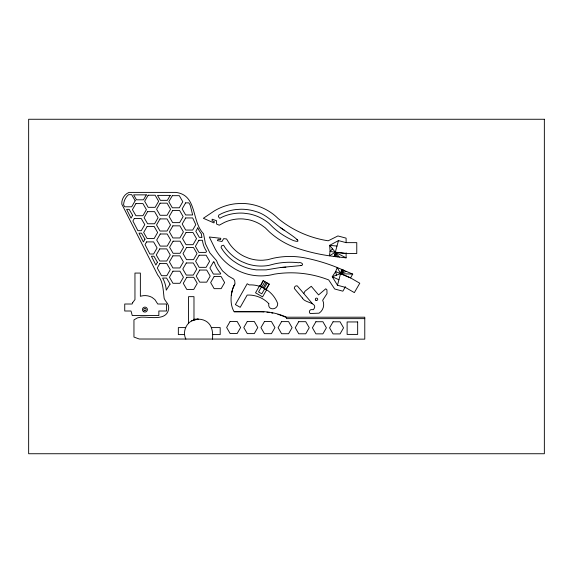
<?xml version="1.0" encoding="UTF-8"?>
<svg xmlns="http://www.w3.org/2000/svg" width="573" height="573" viewBox="0 0 573 573"><rect width="100%" height="100%" fill="white"/><g stroke="black" fill="none" stroke-linecap="round" stroke-linejoin="round"><path stroke-width="0.86" d="M231.241 295.296L232.731 288.656L235.002 283.599L234.679 280.526L233.562 279.022L228.491 276.093L222.489 270.871L218.062 264.275L216.537 260.593L209.876 252.894L205.442 243.733L203.537 233.734C191.232 221.3 197.563 194.97 175.782 192.399L129.04 192.399C124.413 194.211 121.34 199.211 121.813 204.16L157.747 275.069C163.334 281.694 163.112 290.418 164.165 298.411C165.439 301.785 169.085 303.934 168.72 307.952C167.66 321.818 149.238 316.446 140.621 317.22L137.377 317.9L133.953 319.892L133.953 337.067L139.253 339.015L364.772 339.152L364.772 317.206L286.464 317.206A63.746 63.746 0 0 0 260.235 311.562L234.013 311.562C230.539 305.545 230.597 298.504 231.807 291.829M231.8 292.001L232.731 288.656M232.731 288.792L234.013 285.612M342.425 270.127L342.446 269.639L342.955 270.062L341.458 270.241M212.461 339.152C213.192 332.426 212.196 324.54 205.592 320.952A14.877 14.877 0 0 0 191.489 320.952C185.373 324.468 182.601 332.806 185.881 339.144M234.823 284.201L234.013 285.705M302.472 298.161L294.336 288.463A2.313 2.313 0 0 1 297.315 285.927L312.471 303.733M341.694 269.331L337.468 285.239L345.118 287.288L354.35 292.617L359.78 283.227L350.54 277.891L335.656 271.588L332.24 276.73L337.468 285.239M338.457 240.596L329.676 245.351L330.069 251.511L346.106 253.495L356.771 253.495L356.771 242.644L346.106 242.644L338.457 240.596L334.166 256.482M303.776 293.519L304.922 291.285L311.254 286.299L318.574 294.909L325.765 288.785L326.918 289.831L327.018 293.612L322.685 300.259A10.178 10.178 0 0 1 319.082 313.166L310.151 313.524A2.249 2.249 0 0 1 312.006 309.592L313.345 309.714C319.247 302.408 304.392 303.138 302.501 298.053M335.191 256.16L334.969 256.597L335.62 256.482L334.417 255.572M259.583 285.798L255.529 292.817L262.563 296.878L266.617 289.852M260.314 286.221L263.2 280.634L269.253 284.129L266.108 289.566L264.432 288.591M260.701 285.54L263.2 280.634M261.474 286.887L258.545 291.958L261.797 293.834L264.726 288.763M264.905 281.615L261.768 287.059L260.063 286.077M263.114 287.839L266.252 282.396M266.008 289.508L269.152 284.065M345.433 286.729L342.862 291.184L334.668 288.993L328.716 279.946A103.491 103.491 0 0 0 274.109 274.195C266.266 276.293 258.008 276.422 250.079 274.768A52.659 52.659 0 0 1 234.507 268.701L229.837 265.621A52.659 52.659 0 0 1 215.176 248.954L209.317 237.007L220.77 238.304L220.634 239.543L218.155 239.263L217.389 240.603L222.002 241.484L223.649 238.626L226.528 238.955L229.658 244.019A38.541 38.541 0 0 0 244.17 256.353L248.61 258.194A38.541 38.541 0 0 0 262.814 260.235L267.548 259.727L273.364 258.222A78.737 78.737 0 0 1 305.645 258.029A180.552 180.552 0 0 1 337.225 267.527L352.724 274.109L350.54 277.891L341.673 274.044M340.606 273.536L343.062 269.904L342.554 269.682M346.106 242.644L346.106 238.139L337.912 235.947L328.229 240.796A103.491 103.491 0 0 1 278.063 218.478C272.325 212.741 265.235 208.5 257.542 205.965A52.659 52.659 0 0 0 241.025 203.429L235.446 203.766A52.659 52.659 0 0 0 214.402 210.871L203.358 218.284L213.93 222.89L214.431 221.744L212.146 220.748L212.146 219.208L216.58 220.748L216.58 224.05L219.237 225.203L224.48 222.388A38.541 38.541 0 0 1 243.217 218.958L247.98 219.588A38.541 38.541 0 0 1 261.302 224.917L265.149 227.725L269.432 231.936A78.737 78.737 0 0 0 297.294 248.245A180.552 180.552 0 0 0 329.396 255.809L335.635 256.668L335.327 252.299M332.505 248.797L330.069 251.511L329.396 255.809L335.334 252.249L346.106 253.495M344.502 270.528L340.591 273.579L332.24 276.73L338.937 279.774M191.489 320.952L197.52 319.19M301.735 265.492C304.363 264.024 300.273 261.782 298.562 262.756A72.979 72.979 0 0 0 274.582 263.888L268.587 265.442A44.365 44.365 0 0 1 246.734 263.68L241.62 261.567A44.365 44.365 0 0 1 224.91 247.364L223.563 245.172L221.479 245.917L221.099 247.493L222.89 250.337A46.864 46.864 0 0 0 233.29 260.959L237.437 263.702A46.864 46.864 0 0 0 251.296 269.095L256.21 269.883L266.116 269.883L280.433 267.527L301.735 265.492L300.932 265.557M346.457 271.38L340.591 273.579L337.225 267.527L335.656 271.588L336.415 275.155M285.855 267.176L280.433 267.527M197.32 319.225L198.544 319.175M234.192 311.884L260.235 311.884A63.424 63.424 0 0 1 263.974 311.999M364.772 318.638L286.464 318.638L286.464 317.206M193.982 319.19L198.129 319.19M185.716 327.598L178.346 327.598L178.346 334.589L184.628 334.589M211.373 327.598L220.19 327.598L220.19 334.589L212.461 334.589M352.724 274.109L340.871 273.693M336.996 246.053L329.676 245.351L339.309 257.091M335.141 256.618L346.106 257.857L346.106 252.714M341.207 271.222L342.102 271.323M285.633 317.206L284.272 316.618A63.424 63.424 0 0 0 280.068 315.064M334.682 254.605L335.513 254.956M346.106 257.857L335.334 252.249L337.196 256.847M267.269 282.983L264.132 288.42M280.211 227.417C280.684 228.312 308.546 245.094 293.526 240.61A72.979 72.979 0 0 1 273.321 227.639L268.909 223.298A44.343 44.343 0 0 0 249.105 213.894L243.618 213.17A44.343 44.343 0 0 0 222.059 217.11L219.781 218.342L218.349 216.651L218.807 215.097L221.78 213.528A46.864 46.864 0 0 1 236.097 209.532L241.061 209.231A46.864 46.864 0 0 1 255.759 211.487C267.333 214.603 274.768 224.509 284.724 230.432M296.979 239.371L297.638 239.829M193.982 319.899L193.982 296.656L188.567 296.656L188.567 323.193M266.946 312.242A63.424 63.424 0 0 1 269.174 312.521M271.387 312.872A63.424 63.424 0 0 1 272.848 313.152M277.926 314.405A63.424 63.424 0 0 1 279.359 314.835M268.816 303.669C267.383 310.709 277.819 310.358 277.719 303.583A29.008 29.008 0 0 0 267.877 290.583L259.34 285.662L259.06 286.149A29.008 29.008 0 0 0 249.269 284.917L247.207 283.75L235.388 304.585L240.216 307.321L247.149 295.095C255.186 294.608 263.294 297.81 268.816 303.669M132.714 302.53L132.105 304.012L124.735 304.012L124.735 311.003L131.016 311.003L132.27 315.558L158.85 315.565L158.85 311.003L166.578 311.003L166.578 304.012L157.761 304.012L154.903 299.607L151.981 297.366A14.877 14.877 0 0 0 141.295 296.04L140.371 296.32L140.371 273.07L134.956 273.07L134.956 299.607L132.714 302.53M135.178 200.736L131.683 206.796L124.692 206.796L123.596 204.898A13.938 13.938 0 0 1 128.531 194.677L131.683 194.677L135.178 200.736M135.923 203.594L132.427 209.646L135.923 215.706L142.921 215.706L146.416 209.646L142.921 203.594L135.923 203.594M132.635 215.405L131.052 218.148L126.612 209.346L129.14 209.346L132.635 215.405M146.323 194.863L143.472 199.805L136.481 199.805L133.624 194.863L146.323 194.863M134.29 218.564L132.893 220.977L137.885 230.675L141.28 230.675L144.776 224.623L141.28 218.564L134.29 218.564M148.149 195.221L144.654 201.273L148.149 207.333L155.14 207.333L158.635 201.273L155.14 195.221L148.149 195.221M147.605 211.645L144.109 217.704L147.605 223.756L154.595 223.756L158.098 217.704L154.595 211.645L147.605 211.645M160.089 203.164L156.587 209.224L160.089 215.276L167.08 215.276L170.575 209.224L167.08 203.164L160.089 203.164M147.139 226.442L143.644 232.495L147.139 238.554L154.13 238.554L157.632 232.495L154.13 226.442L147.139 226.442M144.983 239.199L143.4 241.949L138.967 233.147L141.488 233.147L144.983 239.199M170.217 195.4L167.366 200.342L160.376 200.342L157.518 195.4L170.217 195.4M172.315 195.672L168.813 201.725L172.315 207.784L179.306 207.784L182.801 201.725L179.306 195.672L172.315 195.672M146.602 241.899L145.041 244.599L149.882 254.011L153.593 254.011L157.088 247.959L153.593 241.899L146.602 241.899M160.025 218.907L156.529 224.96L160.025 231.019L167.015 231.019L170.51 224.96L167.015 218.907L160.025 218.907M172.638 210.513L169.142 216.565L172.638 222.625L179.636 222.625L183.131 216.565L179.636 210.513L172.638 210.513M160.204 233.985L156.708 240.044L160.204 246.096L167.194 246.096L170.69 240.044L167.194 233.985L160.204 233.985M185.652 202.856L182.15 208.916L185.652 214.968L192.643 214.968L190.737 207.211A9.705 9.705 0 0 0 188.761 202.856L185.652 202.856M172.903 225.841L169.407 231.9L172.903 237.953L179.901 237.953L183.396 231.9L179.901 225.841L172.903 225.841M159.76 248.897L156.264 254.956L159.76 261.009L166.75 261.009L170.253 254.956L166.75 248.897L159.76 248.897M157.439 262.276L155.856 265.027L151.415 256.224L153.944 256.224L157.439 262.276M185.688 217.948L182.193 224L185.688 230.06L192.678 230.06L195.78 224.688L192.678 217.948L185.688 217.948M159.817 263.587L157.281 267.978L161.536 275.699L166.807 275.699L170.303 269.639L166.807 263.587L159.817 263.587M173.089 241.183L169.594 247.235L173.089 253.295L180.08 253.295L183.582 247.235L180.08 241.183L173.089 241.183M186.039 232.566L182.543 238.619L186.039 244.678L193.029 244.678L196.532 238.619L193.029 232.566L186.039 232.566M172.903 255.837L169.407 261.897L172.903 267.956L179.893 267.956L183.389 261.897L179.893 255.837L172.903 255.837M197.8 227.896L195.823 231.32L199.325 237.372L202.004 237.372A8.187 8.187 0 0 1 201.553 234.135A28.063 28.063 0 0 1 197.8 227.896M172.953 271.187L169.458 277.246L172.953 283.298L179.951 283.298L183.446 277.246L179.951 271.187L172.953 271.187M186.526 247.543L183.031 253.595L186.526 259.655L193.524 259.655L197.019 253.595L193.524 247.543L186.526 247.543M170.059 284.108L166.27 290.167A28.492 28.492 0 0 0 162.617 278.055L166.564 278.055L170.059 284.108M198.903 240.28L195.407 246.34L198.903 252.399L205.893 252.399L206.531 251.296A24.632 24.632 0 0 1 202.427 240.28L198.903 240.28M186.297 262.971L182.801 269.024L186.297 275.083L193.294 275.083L196.79 269.024L193.294 262.971L186.297 262.971M199.118 255.229L195.615 261.281L199.118 267.34L206.108 267.34L209.603 261.281L206.108 255.229L199.118 255.229M186.769 277.303L183.274 283.356L186.769 289.415L193.76 289.415L197.262 283.356L193.76 277.303L186.769 277.303M199.712 270.048L196.21 276.107L199.712 282.16L206.703 282.16L210.198 276.107L206.703 270.048L199.712 270.048M213.4 261.968L209.904 268.021L213.4 274.08L220.39 274.08L220.734 273.493A31.329 31.329 0 0 1 214.144 261.968L213.4 261.968M214.144 276.544L210.649 282.596L214.144 288.656L221.135 288.656L224.637 282.596L221.135 276.544L214.144 276.544M230.131 321.439L226.636 327.491L230.131 333.55L237.122 333.55L240.624 327.491L237.122 321.439L230.131 321.439M247.285 321.496L243.79 327.548L247.285 333.608L254.283 333.608L257.778 327.548L254.283 321.496L247.285 321.496M264.44 321.553L260.944 327.613L264.44 333.665L271.437 333.665L274.933 327.613L271.437 321.553L264.44 321.553M281.594 321.611L278.098 327.67L281.594 333.722L288.591 333.722L292.087 327.67L288.591 321.611L281.594 321.611M298.755 321.675L295.253 327.727L298.755 333.787L305.746 333.787L309.241 327.727L305.746 321.675L298.755 321.675M315.909 321.732L312.414 327.792L315.909 333.844L322.9 333.844L326.395 327.792L322.9 321.732L315.909 321.732M333.063 321.79L329.568 327.849L333.063 333.901L340.054 333.901L343.549 327.849L340.054 321.79L333.063 321.79M544.35 119.263L28.65 119.263L28.65 453.737L544.35 453.737L544.35 119.263M357.659 321.947L347.116 321.947L347.116 334.41L357.659 334.41L357.659 321.947M315.859 300.266A1.182 1.182 0 0 0 317.714 299.385A1.182 1.182 0 0 0 316.024 298.218A1.182 1.182 0 0 0 315.859 300.266M144.339 310.609A1.182 1.182 0 0 0 146.115 309.585A1.182 1.182 0 0 0 144.339 308.553A1.182 1.182 0 0 0 144.339 310.609M143.687 311.741A2.493 2.493 0 0 0 147.419 309.585A2.493 2.493 0 0 0 143.687 307.429A2.493 2.493 0 0 0 143.687 311.741"/></g></svg>
